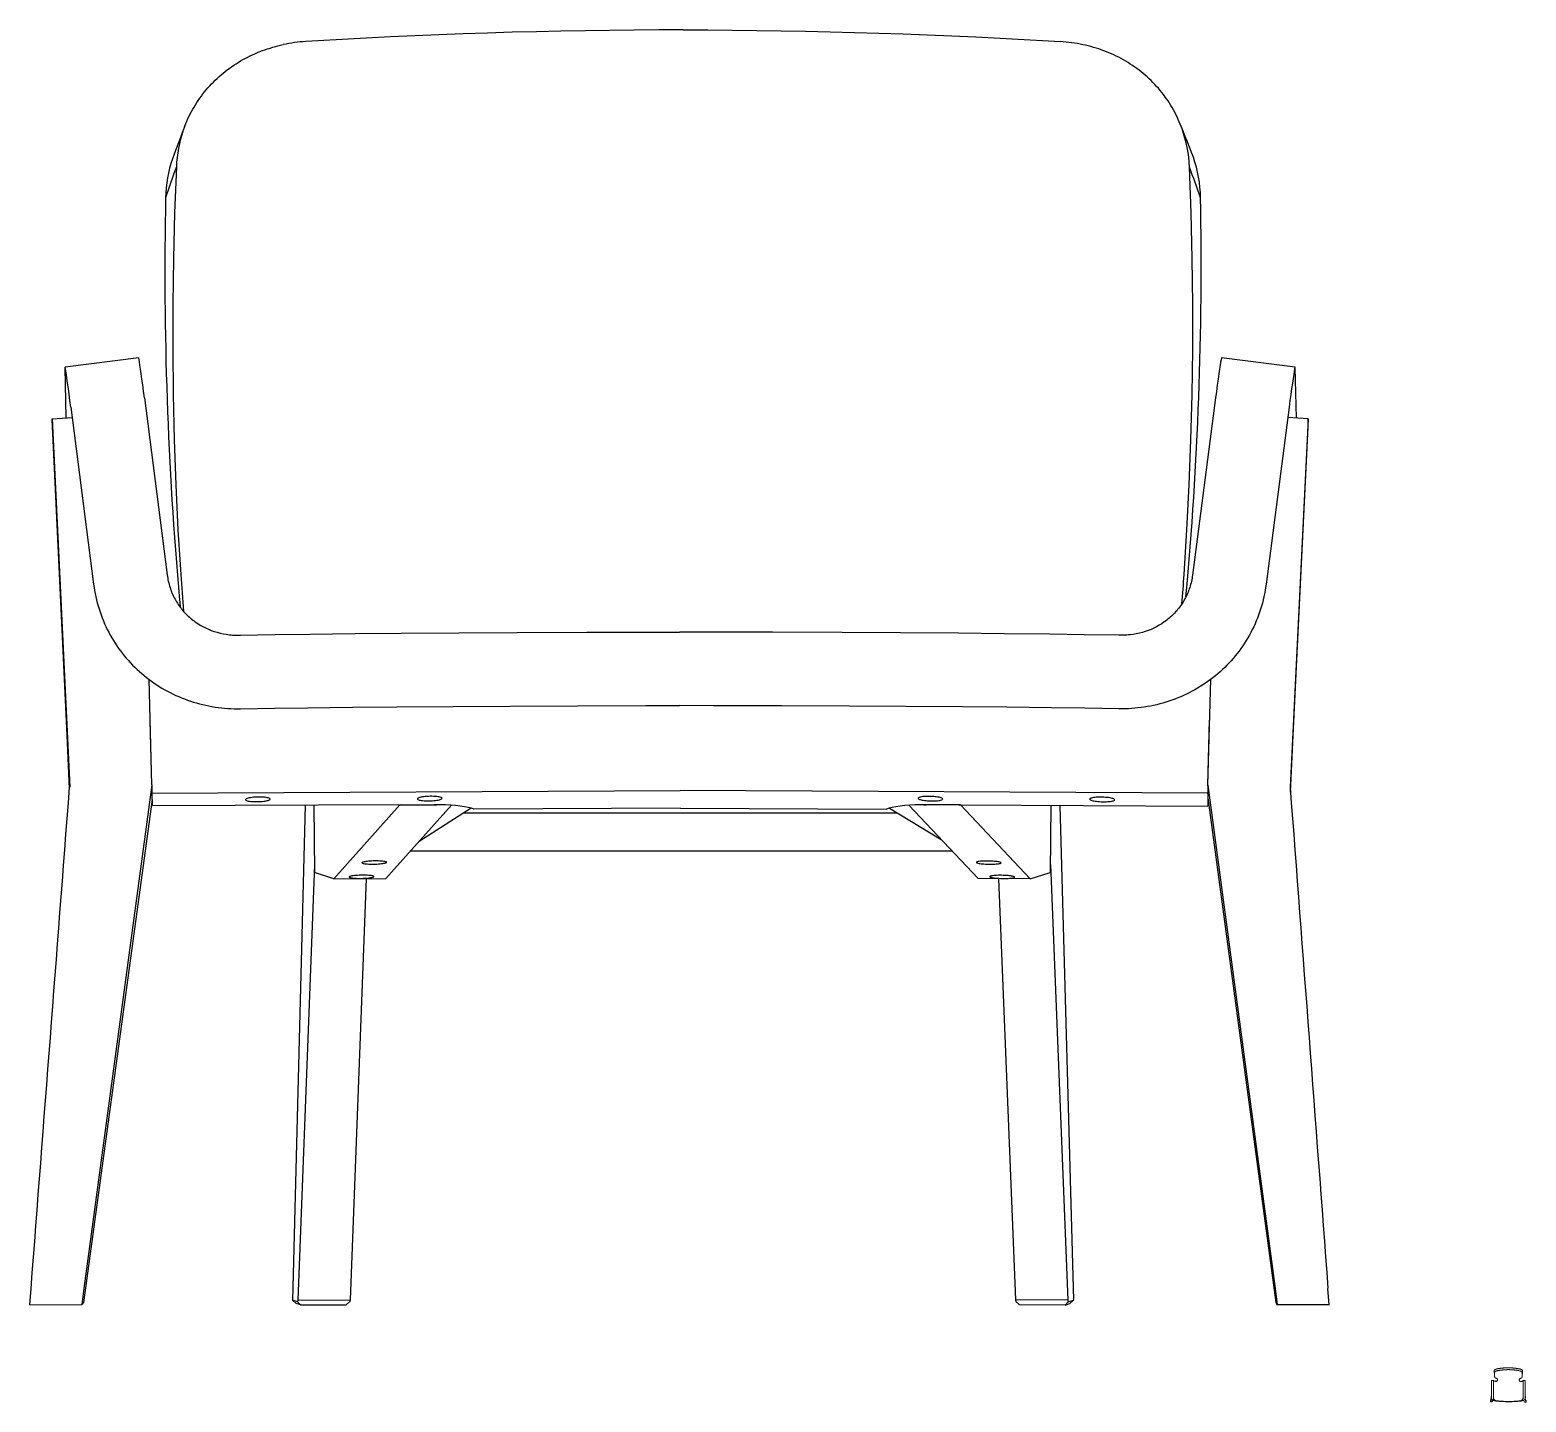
# Model space of a CAD drawing. Header units: inches. Extents: x 327481 to 195042051, y -335014 to 44773228.
# Drawn here: x 389792 to 390700, y -326672 to -325840 of the extents above; entities that cross this region are included whole.
import ezdxf

# ---------------------------------------------------------------- set-up
doc = ezdxf.new("R2010")
doc.units = ezdxf.units.IN
doc.header["$MEASUREMENT"] = 0
doc.layers.add('furniture', color=251, linetype='Continuous', lineweight=13)

# ---------------------------------------------------------------- blocks, each defined once
blk = doc.blocks.new('cafeplan')
at = {"color": 0, "ltscale": 60}
for p, q in [((389814, -327243), (389813, -327587)), ((389862, -327216), (389818, -327217)), ((389859, -327242), (389858, -327587)), ((389877, -327230), (389863, -327216)), ((389888, -327145), (389888, -327145)), ((389909, -327164), (389909, -327164)), ((389948, -327200), (389948, -327199)), ((389948, -327204), (389948, -327200)), ((390427, -327202), (390427, -327201)), ((390427, -327206), (390427, -327202)), ((390427, -327203), (390427, -327203)), ((390467, -327166), (390467, -327166)), ((390488, -327147), (390488, -327147)), ((390499, -327232), (390512, -327218)), ((390557, -327219), (390513, -327218)), ((390516, -327244), (390515, -327589)), ((390561, -327245), (390560, -327589)), ((389806, -327565), (389813, -327565)), ((389806, -327565), (389806, -327588)), ((390567, -327567), (390560, -327567)), ((390567, -327567), (390567, -327590)), ((389792, -327691), (389793, -327659)), ((389792, -327691), (389793, -327689)), ((389792, -327691), (389824, -327691)), ((389794, -327657), (389793, -327659)), ((389806, -327588), (389806, -327591)), ((389806, -327591), (389809, -327590)), ((389806, -327591), (389816, -327632)), ((389809, -327590), (389813, -327590)), ((389817, -327620), (389831, -327641)), ((389825, -327689), (389824, -327691)), ((389852, -327652), (389825, -327689)), ((389862, -327620), (389875, -327640)), ((390511, -327622), (390497, -327642)), ((390521, -327654), (390547, -327692)), ((390556, -327623), (390542, -327643)), ((390547, -327692), (390549, -327693)), ((390580, -327693), (390549, -327693)), ((390567, -327593), (390556, -327635)), ((390564, -327593), (390560, -327593)), ((390567, -327593), (390564, -327593)), ((390567, -327590), (390567, -327593)), ((390579, -327659), (390579, -327661)), ((390580, -327693), (390579, -327661)), ((390580, -327693), (390579, -327692))]:
    blk.add_line(p, q, dxfattribs=at)
for points in [[(389818, -327217), (389817, -327217), (389817, -327218), (389816, -327219), (389816, -327222), (389815, -327224), (389815, -327227), (389815, -327231), (389815, -327235), (389814, -327239), (389814, -327243)], [(389862, -327216), (389862, -327216), (389861, -327217), (389861, -327219), (389860, -327221), (389860, -327224), (389860, -327227), (389859, -327230), (389859, -327234), (389859, -327238), (389859, -327242)], [(389863, -327216), (389863, -327216), (389863, -327216), (389863, -327216), (389863, -327216), (389863, -327216), (389863, -327216), (389863, -327216), (389863, -327216), (389862, -327216)], [(389940, -326958), (389937, -326958), (389934, -326959), (389931, -326960), (389927, -326961), (389924, -326962), (389921, -326963), (389918, -326964), (389915, -326965), (389912, -326966), (389910, -326967), (389907, -326969), (389904, -326970), (389902, -326971), (389899, -326972), (389897, -326973), (389895, -326975), (389893, -326976), (389891, -326977), (389889, -326979), (389887, -326980), (389885, -326981), (389884, -326982), (389884, -326982), (389883, -326983), (389882, -326984), (389882, -326984), (389881, -326985), (389880, -326986), (389880, -326986), (389879, -326987), (389879, -326988), (389878, -326988), (389878, -326989), (389877, -326990), (389877, -326990), (389876, -326991), (389876, -326991), (389876, -326992), (389875, -326993), (389875, -326993), (389875, -326994), (389875, -326995), (389875, -326995), (389875, -326996), (389874, -326996), (389874, -326997)], [(389874, -326997), (389874, -327000), (389874, -327003), (389874, -327006), (389874, -327009), (389874, -327012), (389874, -327015), (389874, -327018), (389874, -327021), (389874, -327024), (389874, -327027), (389874, -327030), (389875, -327033), (389875, -327036), (389875, -327039)], [(389877, -327230), (389878, -327231), (389880, -327231), (389883, -327232), (389887, -327233), (389892, -327233), (389897, -327234), (389903, -327234), (389909, -327235), (389915, -327235)], [(389881, -327038), (389881, -327040), (389880, -327043), (389880, -327046), (389880, -327049), (389880, -327052), (389879, -327055), (389879, -327058), (389879, -327060), (389879, -327063), (389879, -327066), (389879, -327069), (389879, -327072), (389879, -327075), (389879, -327077), (389879, -327080), (389879, -327083), (389879, -327086), (389879, -327089), (389879, -327092), (389879, -327094)], [(389879, -327094), (389880, -327097), (389880, -327101), (389880, -327104), (389880, -327107), (389881, -327110), (389881, -327113), (389882, -327116), (389882, -327119), (389882, -327122), (389883, -327125), (389884, -327128)], [(389881, -327038), (389881, -327037), (389881, -327036), (389881, -327036), (389881, -327035), (389882, -327035), (389882, -327034), (389882, -327033), (389882, -327033), (389883, -327032), (389883, -327032), (389884, -327031), (389884, -327030), (389884, -327030), (389885, -327029), (389885, -327028), (389886, -327028), (389887, -327027), (389887, -327027), (389888, -327026), (389888, -327025), (389889, -327025), (389891, -327023), (389892, -327022), (389894, -327021), (389896, -327020), (389898, -327018), (389900, -327017), (389902, -327016), (389904, -327015), (389906, -327013), (389909, -327012), (389911, -327011), (389914, -327010), (389916, -327009), (389919, -327008), (389922, -327006), (389924, -327005), (389927, -327004), (389930, -327003), (389933, -327002), (389936, -327002), (389939, -327001), (389943, -327000), (389946, -326999)], [(389888, -327145), (389888, -327146), (389889, -327148), (389891, -327149), (389892, -327151), (389893, -327153), (389894, -327154), (389895, -327155), (389896, -327156), (389897, -327157), (389898, -327158), (389899, -327159), (389900, -327160), (389900, -327160), (389901, -327161), (389902, -327161), (389902, -327162), (389903, -327162), (389904, -327163), (389905, -327163), (389906, -327163), (389907, -327164), (389908, -327164), (389909, -327164)], [(389941, -327223), (389940, -327224), (389940, -327224), (389939, -327225), (389938, -327225), (389938, -327226), (389937, -327227), (389937, -327227), (389936, -327228), (389935, -327228), (389935, -327229), (389934, -327229), (389933, -327230), (389933, -327230), (389932, -327230), (389931, -327231), (389930, -327232), (389928, -327232), (389927, -327233), (389926, -327233), (389926, -327233), (389925, -327233), (389924, -327234), (389923, -327234), (389923, -327234), (389922, -327234), (389921, -327234), (389920, -327234), (389919, -327235), (389919, -327235), (389918, -327235), (389917, -327235), (389916, -327235), (389915, -327235)], [(389946, -327191), (389946, -327190), (389945, -327189), (389945, -327188), (389944, -327188), (389944, -327187), (389943, -327186), (389942, -327185), (389942, -327184), (389941, -327183), (389941, -327183), (389940, -327182), (389939, -327181), (389938, -327180), (389938, -327180), (389937, -327179), (389936, -327178), (389935, -327178), (389934, -327176), (389932, -327175), (389931, -327174), (389929, -327173), (389927, -327172), (389925, -327171), (389924, -327170), (389922, -327169), (389920, -327168), (389918, -327167), (389917, -327167)], [(389917, -327167), (389918, -327167), (389919, -327167), (389920, -327167), (389921, -327167), (389921, -327167), (389922, -327168), (389923, -327168), (389924, -327168), (389925, -327168), (389926, -327169), (389926, -327169), (389927, -327169), (389928, -327170), (389929, -327170), (389929, -327170), (389931, -327171), (389932, -327172), (389933, -327173), (389935, -327174), (389936, -327175), (389937, -327176), (389938, -327177), (389939, -327178), (389940, -327179), (389941, -327180), (389941, -327181), (389942, -327182), (389943, -327183), (389944, -327184), (389944, -327186), (389945, -327187), (389945, -327188), (389946, -327189), (389946, -327191), (389947, -327192), (389947, -327193), (389947, -327195), (389948, -327196), (389948, -327197), (389948, -327199), (389948, -327199)], [(389928, -327234), (389928, -327234), (389927, -327234), (389926, -327234), (389926, -327234), (389925, -327235), (389924, -327235), (389924, -327235), (389922, -327235), (389921, -327235)], [(389941, -327223), (389940, -327224), (389940, -327225), (389939, -327226), (389939, -327227), (389938, -327228), (389937, -327228), (389937, -327229), (389936, -327230), (389935, -327231), (389934, -327231), (389933, -327232), (389932, -327232), (389931, -327233), (389931, -327233)], [(389941, -327223), (389941, -327222), (389942, -327221), (389943, -327220), (389944, -327218), (389945, -327217), (389945, -327216), (389946, -327214), (389946, -327213), (389947, -327212), (389947, -327211), (389947, -327209), (389948, -327208), (389948, -327207), (389948, -327205), (389948, -327204), (389948, -327203), (389948, -327202)], [(389946, -327191), (389946, -327192), (389946, -327192), (389947, -327193), (389947, -327194), (389947, -327194)], [(390189, -326935), (390181, -326935), (390173, -326935), (390166, -326935), (390158, -326936), (390151, -326936), (390143, -326936), (390135, -326936), (390128, -326936), (390120, -326937), (390113, -326937), (390105, -326938), (390098, -326938), (390090, -326939), (390083, -326939), (390075, -326940), (390067, -326940), (390060, -326941), (390052, -326942), (390045, -326943), (390037, -326943), (390030, -326944), (390022, -326945), (390015, -326946), (390007, -326947), (390000, -326948), (389992, -326949), (389985, -326950), (389977, -326951), (389970, -326952), (389962, -326953), (389955, -326955)], [(390188, -326976), (390181, -326976), (390174, -326976), (390166, -326976), (390159, -326976), (390151, -326977), (390144, -326977), (390136, -326977), (390129, -326977), (390122, -326978), (390114, -326978), (390107, -326979), (390099, -326979), (390092, -326980), (390085, -326980), (390077, -326981), (390070, -326982), (390062, -326982), (390055, -326983), (390048, -326984), (390040, -326985), (390033, -326985), (390025, -326986), (390018, -326987), (390011, -326988), (390003, -326989), (389996, -326990), (389989, -326991), (389981, -326993), (389974, -326994), (389967, -326995), (389959, -326996)], [(390188, -326976), (390196, -326976), (390203, -326976), (390211, -326976), (390218, -326977), (390226, -326977), (390233, -326977), (390240, -326977), (390248, -326978), (390255, -326978), (390263, -326979), (390270, -326979), (390277, -326980), (390285, -326980), (390292, -326981), (390300, -326982), (390307, -326982), (390314, -326983), (390322, -326984), (390329, -326985), (390336, -326985), (390344, -326986), (390351, -326987), (390359, -326988), (390366, -326989), (390373, -326990), (390381, -326992), (390388, -326993), (390395, -326994), (390403, -326995), (390410, -326996), (390417, -326998)], [(390189, -326935), (390196, -326935), (390204, -326935), (390211, -326936), (390219, -326936), (390226, -326936), (390234, -326936), (390242, -326936), (390249, -326937), (390257, -326937), (390264, -326938), (390272, -326938), (390279, -326939), (390287, -326939), (390294, -326940), (390302, -326940), (390310, -326941), (390317, -326942), (390325, -326943), (390332, -326943), (390340, -326944), (390347, -326945), (390355, -326946), (390362, -326947), (390370, -326948), (390377, -326949), (390385, -326950), (390392, -326951), (390400, -326952), (390407, -326954), (390415, -326955), (390422, -326956)], [(390459, -327169), (390458, -327169), (390457, -327169), (390456, -327169), (390455, -327169), (390454, -327169), (390453, -327169), (390452, -327169), (390451, -327170), (390451, -327170), (390450, -327170), (390449, -327171), (390448, -327171), (390448, -327171), (390447, -327172), (390446, -327172), (390445, -327173), (390443, -327173), (390442, -327174), (390441, -327175), (390440, -327176), (390439, -327177), (390438, -327178), (390437, -327179), (390436, -327180), (390435, -327181), (390434, -327182), (390433, -327184), (390433, -327185), (390432, -327186), (390431, -327187), (390431, -327188), (390430, -327190), (390430, -327191), (390429, -327192), (390429, -327193), (390428, -327195), (390428, -327196), (390428, -327197), (390428, -327199), (390427, -327200), (390427, -327201)], [(390435, -327225), (390434, -327223), (390433, -327222), (390432, -327221), (390431, -327220), (390431, -327219), (390430, -327217), (390430, -327216), (390429, -327215), (390429, -327213), (390428, -327212), (390428, -327211), (390428, -327209), (390428, -327208), (390427, -327207), (390427, -327205), (390427, -327204), (390427, -327203)], [(390429, -327193), (390430, -327192), (390430, -327191), (390431, -327190), (390431, -327189), (390432, -327188), (390432, -327187), (390433, -327187), (390434, -327186), (390434, -327185), (390435, -327184), (390436, -327183), (390436, -327183), (390437, -327182), (390438, -327181), (390438, -327181), (390439, -327180), (390440, -327179), (390442, -327178), (390443, -327177), (390445, -327176), (390447, -327174), (390448, -327173), (390450, -327172), (390452, -327171), (390454, -327171), (390456, -327170), (390458, -327169), (390459, -327169)], [(390429, -327193), (390429, -327193), (390429, -327194), (390429, -327195), (390429, -327195), (390429, -327195)], [(390495, -327039), (390495, -327039), (390495, -327038), (390495, -327038), (390495, -327037), (390495, -327036), (390495, -327036), (390494, -327035), (390494, -327035), (390494, -327034), (390493, -327033), (390493, -327033), (390492, -327032), (390492, -327032), (390492, -327031), (390491, -327030), (390490, -327030), (390490, -327029), (390489, -327028), (390489, -327028), (390488, -327027), (390487, -327026), (390486, -327025), (390484, -327024), (390483, -327023), (390481, -327021), (390479, -327020), (390477, -327019), (390475, -327018), (390473, -327016), (390470, -327015), (390468, -327014), (390466, -327013), (390463, -327011), (390460, -327010), (390458, -327009), (390455, -327008), (390452, -327007), (390449, -327006), (390446, -327005), (390443, -327004), (390440, -327003), (390437, -327002), (390434, -327001), (390431, -327001)], [(390435, -327225), (390435, -327226), (390435, -327227), (390436, -327227), (390437, -327228), (390437, -327229), (390438, -327230), (390439, -327231), (390439, -327231), (390440, -327232), (390441, -327233), (390442, -327233), (390443, -327234), (390444, -327234), (390444, -327234)], [(390435, -327225), (390435, -327225), (390436, -327226), (390436, -327226), (390437, -327227), (390437, -327228), (390438, -327228), (390439, -327229), (390439, -327229), (390440, -327230), (390441, -327230), (390441, -327231), (390442, -327231), (390443, -327232), (390443, -327232), (390444, -327232), (390446, -327233), (390447, -327234), (390448, -327234), (390449, -327234), (390449, -327235), (390450, -327235), (390451, -327235), (390452, -327235), (390453, -327236), (390453, -327236), (390454, -327236), (390455, -327236), (390456, -327236), (390457, -327236), (390457, -327236), (390458, -327236), (390459, -327236), (390460, -327236)], [(390437, -326959), (390440, -326960), (390443, -326961), (390446, -326962), (390449, -326963), (390453, -326964), (390456, -326965), (390459, -326966), (390462, -326967), (390464, -326968), (390467, -326969), (390470, -326970), (390472, -326971), (390475, -326973), (390477, -326974), (390480, -326975), (390482, -326976), (390484, -326978), (390486, -326979), (390488, -326980), (390490, -326982), (390491, -326983), (390492, -326984), (390493, -326984), (390494, -326985), (390494, -326986), (390495, -326986), (390496, -326987), (390496, -326988), (390497, -326988), (390498, -326989), (390498, -326989), (390499, -326990), (390499, -326991), (390500, -326991), (390500, -326992), (390500, -326993), (390501, -326993), (390501, -326994), (390501, -326995), (390501, -326995), (390502, -326996), (390502, -326996), (390502, -326997), (390502, -326998), (390502, -326998), (390502, -326999)], [(390447, -327235), (390447, -327236), (390448, -327236), (390449, -327236), (390449, -327236), (390450, -327236), (390451, -327236), (390451, -327236), (390453, -327236), (390454, -327236)], [(390460, -327236), (390466, -327236), (390472, -327236), (390478, -327236), (390483, -327235), (390488, -327235), (390492, -327234), (390495, -327233), (390497, -327232), (390499, -327232)], [(390488, -327147), (390487, -327148), (390486, -327149), (390485, -327151), (390484, -327153), (390483, -327154), (390482, -327156), (390481, -327157), (390480, -327158), (390479, -327159), (390478, -327160), (390477, -327161), (390476, -327161), (390475, -327162), (390475, -327162), (390474, -327163), (390473, -327163), (390472, -327164), (390472, -327164), (390471, -327165), (390470, -327165), (390469, -327165), (390468, -327166), (390467, -327166)], [(390497, -327096), (390496, -327099), (390496, -327102), (390496, -327105), (390496, -327108), (390495, -327112), (390495, -327115), (390494, -327118), (390494, -327121), (390493, -327124), (390493, -327127), (390492, -327130)], [(390495, -327039), (390496, -327042), (390496, -327045), (390496, -327048), (390497, -327051), (390497, -327054), (390497, -327057), (390497, -327059), (390497, -327062), (390497, -327065), (390497, -327068), (390497, -327071), (390497, -327074), (390497, -327076), (390497, -327079), (390497, -327082), (390497, -327085), (390497, -327088), (390497, -327091), (390497, -327093), (390497, -327096)], [(390502, -326999), (390502, -327002), (390502, -327005), (390503, -327008), (390503, -327011), (390503, -327014), (390503, -327017), (390502, -327020), (390502, -327023), (390502, -327026), (390502, -327029), (390502, -327032), (390502, -327035), (390502, -327038), (390501, -327041)], [(390513, -327218), (390513, -327218), (390513, -327218), (390513, -327218), (390513, -327218), (390513, -327218), (390512, -327218), (390512, -327218), (390512, -327218), (390512, -327218)], [(390516, -327244), (390516, -327240), (390516, -327236), (390516, -327232), (390515, -327229), (390515, -327226), (390515, -327223), (390514, -327221), (390514, -327219), (390513, -327218), (390513, -327218)], [(390561, -327245), (390561, -327241), (390561, -327237), (390560, -327233), (390560, -327230), (390560, -327226), (390559, -327224), (390559, -327222), (390558, -327220), (390558, -327219), (390557, -327219)], [(389813, -327587), (389813, -327591), (389814, -327595), (389814, -327599), (389814, -327603), (389814, -327607), (389815, -327610), (389815, -327613), (389815, -327616), (389816, -327618), (389816, -327619), (389817, -327620)], [(389858, -327587), (389858, -327591), (389858, -327595), (389858, -327599), (389859, -327603), (389859, -327606), (389859, -327610), (389860, -327613), (389860, -327615), (389860, -327617), (389861, -327619), (389862, -327620)], [(389831, -327641), (389831, -327641), (389831, -327641), (389832, -327642), (389832, -327642), (389832, -327642), (389833, -327643), (389833, -327643), (389834, -327644), (389835, -327644), (389836, -327645), (389837, -327646), (389839, -327647), (389841, -327647), (389843, -327648), (389845, -327649), (389847, -327650), (389851, -327652), (389854, -327653), (389858, -327655), (389861, -327656), (389864, -327657), (389867, -327658), (389871, -327659), (389874, -327660), (389877, -327661), (389881, -327662), (389884, -327663), (389888, -327664), (389891, -327665), (389895, -327666), (389899, -327666), (389903, -327667), (389906, -327668), (389910, -327669), (389914, -327669), (389918, -327670), (389920, -327670)], [(389875, -327640), (389876, -327640), (389876, -327641), (389876, -327642), (389877, -327642), (389878, -327643), (389878, -327643), (389880, -327644), (389881, -327645), (389883, -327647), (389886, -327648), (389888, -327650), (389891, -327652), (389893, -327653), (389895, -327654), (389898, -327656), (389900, -327657), (389902, -327658), (389904, -327659), (389906, -327659), (389907, -327660), (389909, -327661), (389911, -327662), (389914, -327663), (389917, -327663), (389920, -327664)], [(389920, -327664), (389927, -327665), (389934, -327666), (389941, -327667), (389948, -327668), (389955, -327669), (389962, -327669), (389969, -327670), (389976, -327671), (389983, -327671), (389989, -327672), (389996, -327672), (390003, -327673), (390010, -327673), (390017, -327674), (390024, -327674), (390031, -327675), (390038, -327675), (390052, -327676), (390066, -327677), (390081, -327677), (390095, -327678), (390109, -327678), (390123, -327679), (390137, -327679), (390151, -327680), (390165, -327680), (390179, -327680), (390186, -327680)], [(389920, -327670), (389927, -327671), (389934, -327672), (389940, -327673), (389947, -327673), (389954, -327674), (389961, -327675), (389967, -327676), (389974, -327676), (389981, -327677), (389988, -327677), (389994, -327678), (390001, -327678), (390008, -327679), (390015, -327679), (390021, -327680), (390028, -327680), (390042, -327681), (390056, -327682), (390069, -327682), (390083, -327683), (390097, -327684), (390111, -327684), (390124, -327685), (390138, -327685), (390152, -327685), (390166, -327686), (390179, -327686), (390186, -327686)], [(390453, -327666), (390446, -327667), (390439, -327668), (390432, -327669), (390425, -327669), (390418, -327670), (390411, -327671), (390404, -327671), (390397, -327672), (390390, -327672), (390383, -327673), (390376, -327673), (390369, -327674), (390362, -327674), (390355, -327675), (390348, -327675), (390341, -327676), (390334, -327676), (390320, -327677), (390306, -327677), (390292, -327678), (390278, -327678), (390264, -327679), (390250, -327679), (390235, -327679), (390221, -327680), (390207, -327680), (390193, -327680), (390186, -327680)], [(390453, -327672), (390446, -327673), (390439, -327673), (390432, -327674), (390425, -327675), (390418, -327676), (390412, -327676), (390405, -327677), (390398, -327677), (390391, -327678), (390385, -327679), (390378, -327679), (390371, -327680), (390365, -327680), (390358, -327680), (390351, -327681), (390344, -327681), (390330, -327682), (390317, -327683), (390303, -327683), (390289, -327684), (390275, -327684), (390262, -327685), (390248, -327685), (390234, -327685), (390220, -327685), (390207, -327686), (390193, -327686), (390186, -327686)], [(390497, -327642), (390497, -327642), (390497, -327643), (390496, -327643), (390496, -327644), (390495, -327645), (390494, -327645), (390493, -327646), (390492, -327647), (390489, -327649), (390487, -327650), (390484, -327652), (390482, -327654), (390479, -327655), (390477, -327656), (390475, -327658), (390472, -327659), (390470, -327660), (390469, -327660), (390467, -327661), (390465, -327662), (390463, -327663), (390461, -327663), (390458, -327664), (390456, -327665), (390453, -327666)], [(390542, -327643), (390542, -327643), (390541, -327643), (390541, -327644), (390541, -327644), (390540, -327645), (390540, -327645), (390539, -327645), (390539, -327646), (390538, -327646), (390537, -327647), (390535, -327648), (390534, -327649), (390532, -327650), (390530, -327650), (390528, -327651), (390526, -327652), (390522, -327654), (390518, -327655), (390514, -327657), (390511, -327658), (390508, -327659), (390505, -327660), (390502, -327661), (390499, -327662), (390495, -327663), (390492, -327664), (390488, -327665), (390485, -327666), (390481, -327667), (390477, -327667), (390474, -327668), (390470, -327669), (390466, -327670), (390462, -327670), (390458, -327671), (390455, -327671), (390453, -327672)], [(390511, -327622), (390512, -327621), (390512, -327619), (390513, -327617), (390513, -327615), (390514, -327612), (390514, -327608), (390514, -327605), (390515, -327601), (390515, -327597), (390515, -327593), (390515, -327589)], [(390556, -327623), (390556, -327622), (390557, -327620), (390557, -327618), (390558, -327616), (390558, -327613), (390559, -327609), (390559, -327606), (390559, -327602), (390559, -327598), (390560, -327594), (390560, -327589)]]:
    blk.add_lwpolyline(points, dxfattribs=at)
for centre, radius, start, end in [((387164, -327276), 2722, 3.8367, 5.0032), ((390154, -327079), 275, 190.3061, 193.1763), ((389917, -327131), 32.4, 198.8733, 202.6726), ((389909, -327133), 24.8, 206.1158, 208.8961), ((389893, -327231), 68.4, 69.248, 76.539), ((389922, -326882), 353, 268.873, 269.8128), ((389923, -327216), 18.3, 287.2271, 295.8628), ((389990, -327169), 217, 99.3662, 103.2462), ((389996, -327209), 216, 99.8227, 103.5334), ((389922, -327201), 25.7, 3.9105, 22.9229), ((389803, -327216), 145, 4.2192, 8.7233), ((389913, -327202), 35.4, 359.9955, 3.9737), ((390379, -327211), 216, 76.1178, 79.8291), ((390385, -327170), 217, 76.4051, 80.2856), ((390453, -327203), 25.6, 156.7908, 175.7382), ((390572, -327218), 145, 170.9637, 175.404), ((390463, -327204), 35.5, 175.6747, 179.5543), ((390452, -327218), 18.3, 243.7894, 252.4249), ((390455, -326883), 353, 269.8391, 270.7789), ((390482, -327233), 68.4, 103.1123, 110.4025), ((390466, -327135), 24.8, 330.734, 333.5115), ((390222, -327079), 275, 346.4415, 349.3107), ((390459, -327133), 32.5, 336.9535, 340.7468), ((393211, -327295), 2722, 174.6406, 175.8078), ((252723, -271246), 148236, 337.61994, 337.64325), ((251902, -270911), 149123, 337.61997, 337.64357), ((230637, -273195), 168217, 341.10973, 341.12687), ((528693, -271973), 148929, 201.94701, 201.97062), ((527866, -272304), 148038, 201.94732, 201.97064), ((549872, -274396), 167963, 198.47131, 198.48844)]:
    blk.add_arc(centre, radius, start, end, dxfattribs=at)

msp = doc.modelspace()

# ---------------------------------------------------------------- linework, layer by layer
at = {"color": 0, "ltscale": 60}
for p, q in [((389858.059, -326038.726), (389813.417, -326044.36)), ((390559.554, -326044.447), (390514.917, -326038.803)), ((389814.12, -326075.198), (389813.398, -326044.604)), ((390560.32, -326075.373), (390559.595, -326044.691)), ((389816.869, -326068.65), (389830.687, -326176.066)), ((389861.512, -326063.017), (389875.33, -326170.433)), ((390511.279, -326063.093), (390497.314, -326170.505)), ((390555.916, -326068.737), (390541.951, -326176.149)), ((389805.531, -326075.711), (389808.526, -326075.532)), ((389805.545, -326076.153), (389805.531, -326075.711)), ((389805.531, -326075.711), (389816.19, -326299.128)), ((389805.685, -326080.495), (389805.545, -326076.153)), ((389808.526, -326075.532), (389817.955, -326074.969)), ((390564.44, -326075.62), (390555.011, -326075.055)), ((390567.434, -326075.8), (390556.469, -326299.215)), ((390567.434, -326075.8), (390564.44, -326075.62)), ((390567.434, -326080.584), (390567.434, -326075.8)), ((389814.568, -326267.651), (389805.685, -326080.495)), ((390558.397, -326267.738), (390567.435, -326080.583)), ((389866.045, -326297.812), (389864.371, -326233.907)), ((390506.615, -326297.887), (390508.382, -326233.81)), ((389866.038, -326297.812), (389865.008, -326258.509)), ((390506.622, -326297.887), (390507.706, -326258.584)), ((389816.116, -326300.099), (389814.568, -326267.651)), ((390556.701, -326302.29), (390558.397, -326267.738)), ((389866.159, -326306.576), (389824.663, -326611.679)), ((389866.038, -326297.812), (389824.83, -326603.256)), ((389866.045, -326297.812), (389866.042, -326302.724)), ((389866.042, -326302.724), (390186.443, -326301.296)), ((389866.049, -326303.166), (389866.042, -326302.724)), ((389866.049, -326303.166), (389866.286, -326310.527)), ((390506.611, -326302.798), (390186.443, -326301.296)), ((390506.615, -326297.887), (390506.611, -326302.798)), ((390506.618, -326303.241), (390506.611, -326302.798)), ((390506.622, -326298.329), (390506.615, -326297.887)), ((390506.618, -326303.241), (390506.618, -326310.602)), ((390506.622, -326305.69), (390506.618, -326310.602)), ((390506.622, -326297.887), (390506.622, -326305.69)), ((390506.622, -326297.887), (390547.411, -326603.34)), ((390506.622, -326298.329), (390506.622, -326305.69)), ((390506.622, -326305.69), (390547.762, -326611.764)), ((390017.294, -326309.906), (389866.286, -326310.527)), ((389959.113, -326310.146), (389951.306, -326610.27)), ((389964.289, -326310.125), (389964.7, -326350.898)), ((389976.339, -326354.741), (390016.432, -326309.912)), ((390047.879, -326310.148), (390007.887, -326354.601)), ((390016.432, -326309.912), (390037.329, -326309.819)), ((390017.294, -326309.906), (390037.311, -326309.817)), ((390059.679, -326311.906), (390028.116, -326332.115)), ((390037.329, -326309.819), (390038.615, -326309.817)), ((390055.402, -326314.645), (390318.05, -326314.675)), ((390186.614, -326311.932), (390061.431, -326312.49)), ((390186.614, -326311.932), (390311.706, -326312.519)), ((390313.514, -326311.914), (390344.885, -326331.008)), ((390325.176, -326310.18), (390367.249, -326354.642)), ((390334.416, -326309.851), (390335.701, -326309.854)), ((390356.583, -326309.952), (390335.701, -326309.854)), ((390355.722, -326309.946), (390335.719, -326309.852)), ((390355.722, -326309.946), (390506.618, -326310.602)), ((390398.774, -326354.79), (390356.583, -326309.952)), ((390411.454, -326310.188), (390411.022, -326350.95)), ((390416.902, -326310.212), (390425.117, -326610.325)), ((390023.092, -326337.699), (390351.252, -326337.737)), ((389964.651, -326346.012), (389954.518, -326610.298)), ((389976.339, -326354.741), (389964.7, -326350.898)), ((390398.774, -326354.79), (390411.022, -326350.95)), ((390411.074, -326346.064), (390421.737, -326610.353)), ((389976.339, -326354.741), (390007.887, -326354.601)), ((389996.087, -326354.653), (389986.304, -326610.157)), ((390398.774, -326354.79), (390367.249, -326354.642)), ((390379.679, -326354.701), (390389.974, -326610.204)), ((389792.064, -326613.05), (389792.818, -326603.248)), ((389824.83, -326603.256), (389823.516, -326613.001)), ((390547.411, -326603.34), (390548.713, -326613.086)), ((390580.165, -326613.142), (390579.425, -326603.34)), ((389792.064, -326613.05), (389823.516, -326613.001)), ((389824.663, -326611.68), (389823.516, -326613.001)), ((389954.399, -326611.291), (389951.306, -326610.27)), ((389951.669, -326610.64), (389951.306, -326610.27)), ((389953.471, -326612.318), (389951.669, -326610.64)), ((389956.154, -326613.204), (389953.471, -326612.318)), ((389954.518, -326610.298), (389954.399, -326611.291)), ((389956.154, -326613.204), (389954.399, -326611.291)), ((389954.518, -326610.298), (389986.304, -326610.157)), ((389956.154, -326613.204), (389983.967, -326613.08)), ((389983.967, -326613.08), (389986.185, -326611.149)), ((389986.304, -326610.157), (389986.185, -326611.149)), ((390389.974, -326610.204), (390390.099, -326611.196)), ((390421.737, -326610.353), (390389.974, -326610.204)), ((390392.327, -326613.128), (390390.099, -326611.196)), ((390420.12, -326613.258), (390392.327, -326613.128)), ((390420.12, -326613.258), (390421.862, -326611.345)), ((390420.12, -326613.258), (390422.945, -326612.373)), ((390421.737, -326610.353), (390421.862, -326611.345)), ((390421.862, -326611.345), (390425.117, -326610.325)), ((390422.945, -326612.373), (390424.755, -326610.695)), ((390424.755, -326610.695), (390425.117, -326610.325)), ((390547.762, -326611.764), (390548.713, -326613.086)), ((390580.165, -326613.142), (390548.713, -326613.086))]:
    msp.add_line(p, q, dxfattribs=at)
for points in [[(390188.38, -325839.894), (390173.527, -325839.923), (390158.675, -325840.01), (390143.828, -325840.158), (390128.988, -325840.366), (390114.157, -325840.632), (390099.336, -325840.958), (390084.529, -325841.343), (390069.737, -325841.786), (390054.963, -325842.288), (390040.207, -325842.847), (390025.473, -325843.463), (390010.761, -325844.136), (389996.073, -325844.865), (389981.41, -325845.65), (389966.774, -325846.489), (389959.465, -325846.929)], [(390188.38, -325839.894), (390203.233, -325839.926), (390218.083, -325840.017), (390232.927, -325840.169), (390247.763, -325840.379), (390262.59, -325840.65), (390277.404, -325840.979), (390292.204, -325841.367), (390306.988, -325841.814), (390321.753, -325842.319), (390336.499, -325842.881), (390351.222, -325843.501), (390365.922, -325844.177), (390380.596, -325844.91), (390395.245, -325845.698), (390409.867, -325846.541), (390417.167, -325846.982)], [(389886.092, -325898.105), (389886.682, -325896.627), (389887.303, -325895.161), (389887.953, -325893.708), (389888.634, -325892.269), (389889.344, -325890.844), (389890.084, -325889.433), (389890.853, -325888.038), (389891.65, -325886.658), (389892.476, -325885.295), (389893.33, -325883.949), (389894.212, -325882.62), (389895.122, -325881.309), (389896.059, -325880.016), (389897.023, -325878.743), (389898.013, -325877.488), (389899.03, -325876.254), (389900.072, -325875.04), (389901.139, -325873.847), (389902.231, -325872.676), (389903.348, -325871.526), (389904.489, -325870.398), (389905.653, -325869.292), (389906.841, -325868.21), (389908.051, -325867.151), (389909.283, -325866.116), (389910.537, -325865.105), (389911.812, -325864.119), (389913.108, -325863.157), (389914.424, -325862.221), (389915.759, -325861.31), (389917.114, -325860.424), (389918.487, -325859.565), (389919.878, -325858.732), (389921.287, -325857.925), (389922.712, -325857.146), (389924.154, -325856.393), (389925.612, -325855.668), (389927.085, -325854.97), (389928.573, -325854.299), (389930.075, -325853.657), (389931.591, -325853.042), (389933.119, -325852.455), (389934.66, -325851.897), (389936.212, -325851.367), (389937.776, -325850.866), (389939.351, -325850.393), (389940.935, -325849.949), (389942.529, -325849.533), (389944.132, -325849.147), (389945.743, -325848.789)], [(390489.904, -325897.076), (390489.293, -325895.6), (390488.65, -325894.136), (390487.978, -325892.685), (390487.275, -325891.249), (390486.543, -325889.827), (390485.781, -325888.421), (390484.99, -325887.03), (390484.17, -325885.656), (390483.322, -325884.299), (390482.445, -325882.959), (390481.54, -325881.637), (390480.608, -325880.334), (390479.648, -325879.05), (390478.662, -325877.785), (390477.649, -325876.54), (390476.61, -325875.316), (390475.546, -325874.113), (390474.456, -325872.931), (390473.341, -325871.772), (390472.203, -325870.634), (390471.04, -325869.519), (390469.853, -325868.428), (390468.644, -325867.36), (390467.412, -325866.316), (390466.158, -325865.296), (390464.883, -325864.301), (390463.587, -325863.331), (390462.27, -325862.387), (390460.933, -325861.468), (390459.577, -325860.575), (390458.202, -325859.708), (390456.809, -325858.868), (390455.398, -325858.054), (390453.97, -325857.268), (390452.525, -325856.509), (390451.064, -325855.778), (390449.587, -325855.074), (390448.096, -325854.398), (390446.59, -325853.75), (390445.071, -325853.13), (390443.538, -325852.539), (390441.992, -325851.976), (390440.435, -325851.442), (390438.866, -325850.937), (390437.287, -325850.461), (390435.697, -325850.013), (390434.097, -325849.595), (390432.488, -325849.206), (390430.871, -325848.846)], [(389886.092, -325898.106), (389885.118, -325900.761), (389884.241, -325903.452), (389883.462, -325906.176), (389882.781, -325908.928), (389882.2, -325911.707), (389881.72, -325914.508), (389881.34, -325917.329), (389881.061, -325920.165), (389880.884, -325923.013)], [(390495.478, -325923.085), (390495.298, -325920.104), (390495.007, -325917.138), (390494.604, -325914.188), (390494.092, -325911.26), (390493.47, -325908.358), (390492.739, -325905.484), (390491.9, -325902.644), (390490.955, -325899.84), (390489.904, -325897.076)], [(389879.506, -325915.239), (389878.495, -325918.054), (389877.593, -325920.907), (389876.799, -325923.796), (389876.117, -325926.716), (389875.546, -325929.663), (389875.087, -325932.635), (389874.742, -325935.625), (389874.51, -325938.631), (389874.391, -325941.648)], [(390502.213, -325941.722), (390502.095, -325938.572), (390501.852, -325935.434), (390501.487, -325932.314), (390500.998, -325929.215), (390500.387, -325926.142), (390499.654, -325923.101), (390498.802, -325920.095), (390497.83, -325917.128), (390496.74, -325914.206)], [(389880.884, -325923.013), (389879.826, -325950.761), (389879.105, -325978.446), (389878.723, -326006.064), (389878.68, -326033.61), (389878.975, -326061.082), (389879.608, -326088.476), (389880.579, -326115.788), (389881.888, -326143.015), (389883.536, -326170.154)], [(390492.218, -326170.225), (390493.932, -326143.097), (390495.308, -326115.878), (390496.346, -326088.571), (390497.046, -326061.18), (390497.409, -326033.708), (390497.433, -326006.159), (390497.119, -325978.537), (390496.468, -325950.844), (390495.478, -325923.085)], [(389861.512, -326063.017), (389860.994, -326059.023), (389860.492, -326055.212), (389860.016, -326051.655), (389859.574, -326048.422), (389859.175, -326045.575), (389858.827, -326043.168), (389858.537, -326041.248), (389858.309, -326039.852), (389858.149, -326039.006), (389858.059, -326038.726)], [(390514.917, -326038.803), (390514.802, -326039.079), (390514.618, -326039.923), (390514.366, -326041.318), (390514.053, -326043.238), (390513.684, -326045.644), (390513.266, -326048.492), (390512.807, -326051.726), (390512.317, -326055.284), (390511.804, -326059.097), (390511.279, -326063.093)], [(389813.417, -326044.36), (389813.412, -326044.363), (389813.407, -326044.373), (389813.404, -326044.388), (389813.401, -326044.409), (389813.399, -326044.437), (389813.398, -326044.47), (389813.397, -326044.509), (389813.397, -326044.554), (389813.398, -326044.604)], [(389816.869, -326068.65), (389816.352, -326064.657), (389815.85, -326060.845), (389815.374, -326057.288), (389814.932, -326054.055), (389814.533, -326051.208), (389814.185, -326048.801), (389813.894, -326046.881), (389813.667, -326045.485), (389813.507, -326044.639), (389813.417, -326044.36)], [(390559.554, -326044.447), (390559.439, -326044.723), (390559.254, -326045.567), (390559.002, -326046.962), (390558.689, -326048.881), (390558.32, -326051.288), (390557.902, -326054.135), (390557.444, -326057.369), (390556.954, -326060.927), (390556.441, -326064.741), (390555.916, -326068.737)], [(390559.595, -326044.691), (390559.593, -326044.641), (390559.591, -326044.596), (390559.588, -326044.558), (390559.584, -326044.524), (390559.579, -326044.497), (390559.574, -326044.476), (390559.568, -326044.46), (390559.561, -326044.451), (390559.554, -326044.447)], [(389875.33, -326170.433), (389875.467, -326171.409), (389875.627, -326172.38), (389875.809, -326173.346), (389876.013, -326174.306), (389876.239, -326175.259), (389876.486, -326176.206), (389876.755, -326177.145), (389877.045, -326178.075), (389877.355, -326178.997), (389877.686, -326179.91), (389878.038, -326180.812), (389878.409, -326181.704), (389878.801, -326182.585), (389879.211, -326183.455), (389879.641, -326184.313), (389880.089, -326185.158), (389880.555, -326185.99), (389881.039, -326186.809), (389881.541, -326187.614), (389882.06, -326188.405), (389882.595, -326189.181), (389883.146, -326189.942), (389883.713, -326190.688), (389884.296, -326191.419), (389884.893, -326192.133), (389885.505, -326192.832), (389886.131, -326193.515), (389886.771, -326194.182), (389887.424, -326194.832), (389888.09, -326195.466), (389888.769, -326196.083), (389889.461, -326196.684), (389890.165, -326197.269), (389890.881, -326197.837), (389891.609, -326198.389), (389892.349, -326198.925), (389893.863, -326199.947), (389895.421, -326200.904), (389897.024, -326201.796), (389898.668, -326202.622), (389900.354, -326203.381), (389902.078, -326204.072), (389903.839, -326204.694), (389905.635, -326205.245), (389907.462, -326205.724), (389909.319, -326206.129), (389911.2, -326206.458), (389912.15, -326206.594), (389913.104, -326206.711), (389914.063, -326206.807), (389915.026, -326206.884), (389915.993, -326206.941), (389916.963, -326206.978), (389917.936, -326206.995), (389918.911, -326206.991), (389919.888, -326206.967)], [(390497.314, -326170.505), (390497.175, -326171.481), (390497.013, -326172.453), (390496.83, -326173.418), (390496.624, -326174.378), (390496.396, -326175.332), (390496.147, -326176.278), (390495.877, -326177.217), (390495.585, -326178.147), (390495.272, -326179.069), (390494.939, -326179.982), (390494.586, -326180.884), (390494.212, -326181.776), (390493.819, -326182.657), (390493.406, -326183.527), (390492.974, -326184.384), (390492.524, -326185.229), (390492.055, -326186.062), (390491.569, -326186.88), (390491.065, -326187.685), (390490.544, -326188.476), (390490.006, -326189.252), (390489.452, -326190.013), (390488.883, -326190.759), (390488.298, -326191.489), (390487.698, -326192.204), (390487.083, -326192.902), (390486.454, -326193.585), (390485.812, -326194.251), (390485.156, -326194.901), (390484.487, -326195.535), (390483.805, -326196.152), (390483.111, -326196.753), (390482.404, -326197.338), (390481.685, -326197.906), (390480.954, -326198.458), (390480.212, -326198.993), (390478.692, -326200.015), (390477.128, -326200.972), (390475.52, -326201.863), (390473.87, -326202.689), (390472.18, -326203.447), (390470.45, -326204.138), (390468.684, -326204.76), (390466.883, -326205.311), (390465.051, -326205.789), (390463.191, -326206.194), (390461.305, -326206.522), (390459.397, -326206.774), (390458.436, -326206.871), (390457.471, -326206.948), (390456.502, -326207.004), (390455.53, -326207.041), (390454.555, -326207.057), (390453.579, -326207.054), (390452.6, -326207.029)], [(389830.687, -326176.066), (389830.955, -326177.977), (389831.264, -326179.881), (389831.616, -326181.776), (389832.009, -326183.663), (389832.444, -326185.539), (389832.92, -326187.404), (389833.437, -326189.256), (389833.995, -326191.096), (389834.593, -326192.922), (389835.232, -326194.733), (389835.91, -326196.528), (389836.627, -326198.307), (389837.383, -326200.067), (389838.178, -326201.809), (389839.011, -326203.532), (389839.882, -326205.234), (389840.789, -326206.915), (389841.733, -326208.574), (389842.714, -326210.21), (389843.729, -326211.823), (389844.78, -326213.411), (389845.865, -326214.974), (389846.983, -326216.51), (389848.135, -326218.021), (389849.319, -326219.504), (389850.535, -326220.959), (389851.782, -326222.386), (389853.06, -326223.784), (389854.368, -326225.152), (389855.706, -326226.49), (389857.072, -326227.798), (389858.466, -326229.074), (389859.888, -326230.319), (389861.336, -326231.533), (389862.811, -326232.714), (389864.312, -326233.863), (389865.837, -326234.979), (389867.387, -326236.062), (389868.961, -326237.112), (389870.559, -326238.128), (389872.179, -326239.109), (389873.82, -326240.057), (389875.484, -326240.969), (389877.168, -326241.847), (389878.872, -326242.688), (389880.595, -326243.495), (389882.337, -326244.265), (389884.097, -326244.998), (389885.874, -326245.695), (389887.668, -326246.354), (389889.477, -326246.977), (389891.301, -326247.561), (389893.14, -326248.107), (389894.991, -326248.615), (389896.855, -326249.083), (389898.73, -326249.513), (389900.615, -326249.904), (389902.511, -326250.255), (389904.416, -326250.566), (389906.328, -326250.837), (389908.248, -326251.068), (389910.173, -326251.259), (389912.105, -326251.409), (389914.04, -326251.518), (389915.979, -326251.587), (389917.92, -326251.615), (389919.864, -326251.601)], [(390541.951, -326176.149), (390541.681, -326178.06), (390541.369, -326179.964), (390541.015, -326181.859), (390540.619, -326183.745), (390540.181, -326185.621), (390539.702, -326187.486), (390539.182, -326189.339), (390538.622, -326191.178), (390538.021, -326193.004), (390537.379, -326194.815), (390536.698, -326196.61), (390535.978, -326198.388), (390535.219, -326200.149), (390534.421, -326201.89), (390533.585, -326203.613), (390532.711, -326205.315), (390531.8, -326206.996), (390530.853, -326208.655), (390529.87, -326210.291), (390528.851, -326211.903), (390527.797, -326213.49), (390526.709, -326215.053), (390525.587, -326216.59), (390524.432, -326218.1), (390523.245, -326219.582), (390522.025, -326221.037), (390520.774, -326222.464), (390519.493, -326223.861), (390518.182, -326225.229), (390516.841, -326226.567), (390515.471, -326227.874), (390514.074, -326229.151), (390512.648, -326230.396), (390511.196, -326231.609), (390509.718, -326232.79), (390508.214, -326233.938), (390506.685, -326235.054), (390505.131, -326236.137), (390503.554, -326237.186), (390501.953, -326238.201), (390500.33, -326239.183), (390498.685, -326240.13), (390497.018, -326241.042), (390495.331, -326241.919), (390493.624, -326242.76), (390491.897, -326243.566), (390490.152, -326244.335), (390488.389, -326245.069), (390486.609, -326245.765), (390484.813, -326246.424), (390483.001, -326247.046), (390481.174, -326247.63), (390479.333, -326248.175), (390477.479, -326248.682), (390475.613, -326249.151), (390473.736, -326249.58), (390471.847, -326249.971), (390469.95, -326250.321), (390468.043, -326250.632), (390466.128, -326250.903), (390464.206, -326251.133), (390462.279, -326251.323), (390460.346, -326251.473), (390458.408, -326251.582), (390456.468, -326251.65), (390454.524, -326251.677), (390452.58, -326251.663)], [(389919.888, -326206.967), (389940.901, -326206.633), (389961.792, -326206.355), (389989.46, -326206.05), (390017.179, -326205.801), (390052.279, -326205.55), (390087.594, -326205.358), (390129.933, -326205.193), (390165.159, -326205.108), (390186.199, -326205.083)], [(390452.6, -326207.029), (390431.571, -326206.69), (390410.667, -326206.407), (390382.985, -326206.096), (390355.254, -326205.841), (390320.142, -326205.582), (390284.817, -326205.381), (390242.471, -326205.206), (390207.241, -326205.113), (390186.199, -326205.083)], [(389919.864, -326251.601), (389940.338, -326251.275), (389960.7, -326251.002), (389987.664, -326250.701), (390014.657, -326250.455), (390048.815, -326250.207), (390083.229, -326250.013), (390124.476, -326249.846), (390165.672, -326249.743), (390186.177, -326249.719)], [(390452.58, -326251.663), (390432.089, -326251.332), (390411.715, -326251.054), (390384.737, -326250.748), (390357.732, -326250.496), (390323.562, -326250.239), (390289.139, -326250.037), (390247.883, -326249.86), (390206.682, -326249.748), (390186.177, -326249.719)], [(389937.783, -326306.375), (389937.708, -326306.189), (389937.495, -326306.01), (389937.148, -326305.841), (389936.673, -326305.686), (389936.078, -326305.548), (389935.376, -326305.429), (389934.579, -326305.331), (389933.703, -326305.256), (389932.762, -326305.205), (389931.775, -326305.18), (389930.761, -326305.181), (389929.738, -326305.208), (389928.725, -326305.26), (389927.741, -326305.337), (389926.804, -326305.436), (389925.932, -326305.557), (389925.142, -326305.697), (389924.447, -326305.853), (389923.861, -326306.022), (389923.394, -326306.202), (389923.056, -326306.388), (389922.853, -326306.578), (389922.788, -326306.768)], [(389933.939, -326307.685), (389934.688, -326307.578), (389935.374, -326307.457), (389935.99, -326307.324), (389936.525, -326307.18), (389936.973, -326307.027), (389937.327, -326306.868), (389937.582, -326306.705), (389937.735, -326306.54), (389937.783, -326306.375)], [(390030.931, -326304.993), (390030.182, -326305.1), (390029.496, -326305.221), (390028.88, -326305.355), (390028.345, -326305.499), (390027.897, -326305.652), (390027.543, -326305.811), (390027.288, -326305.974), (390027.135, -326306.139), (390027.087, -326306.303)], [(390027.087, -326306.303), (390027.162, -326306.49), (390027.375, -326306.669), (390027.722, -326306.837), (390028.197, -326306.992), (390028.792, -326307.131), (390029.494, -326307.25), (390030.291, -326307.348), (390031.167, -326307.423), (390032.108, -326307.473), (390033.095, -326307.498), (390034.109, -326307.497), (390035.132, -326307.471), (390036.145, -326307.418), (390037.129, -326307.342), (390038.066, -326307.242), (390038.938, -326307.121), (390039.728, -326306.982), (390040.423, -326306.826), (390041.009, -326306.656), (390041.476, -326306.477), (390041.814, -326306.29), (390042.017, -326306.1), (390042.082, -326305.91)], [(390042.082, -326305.91), (390042.005, -326305.722), (390041.787, -326305.541), (390041.431, -326305.371), (390040.944, -326305.214), (390040.336, -326305.075), (390039.617, -326304.956), (390038.803, -326304.858), (390037.908, -326304.785), (390036.95, -326304.736), (390035.946, -326304.714), (390034.917, -326304.719), (390033.881, -326304.75), (390032.858, -326304.807), (390031.869, -326304.888), (390030.931, -326304.993)], [(390345.821, -326306.349), (390345.762, -326306.167), (390345.576, -326305.985), (390345.265, -326305.806), (390344.836, -326305.632), (390344.295, -326305.467), (390343.652, -326305.313), (390342.918, -326305.174), (390342.106, -326305.051), (390341.228, -326304.947), (390340.301, -326304.864), (390339.34, -326304.802), (390338.362, -326304.763), (390337.383, -326304.748), (390336.42, -326304.757), (390335.49, -326304.789), (390334.608, -326304.845), (390333.79, -326304.922), (390333.05, -326305.021), (390332.399, -326305.139), (390331.85, -326305.274), (390331.412, -326305.424), (390331.092, -326305.586), (390330.896, -326305.757), (390330.827, -326305.936)], [(390330.827, -326305.936), (390330.875, -326306.101), (390331.03, -326306.267), (390331.288, -326306.431), (390331.646, -326306.592), (390332.098, -326306.745), (390332.639, -326306.891), (390333.261, -326307.025), (390333.954, -326307.147), (390334.71, -326307.255)], [(390334.71, -326307.255), (390335.647, -326307.36), (390336.635, -326307.442), (390337.655, -326307.499), (390338.688, -326307.531), (390339.714, -326307.536), (390340.714, -326307.514), (390341.668, -326307.467), (390342.559, -326307.394), (390343.369, -326307.298), (390344.084, -326307.179), (390344.689, -326307.041), (390345.173, -326306.886), (390345.527, -326306.717), (390345.745, -326306.537), (390345.821, -326306.349)], [(390450.044, -326306.838), (390449.985, -326306.656), (390449.799, -326306.474), (390449.488, -326306.295), (390449.059, -326306.121), (390448.518, -326305.956), (390447.875, -326305.802), (390447.141, -326305.663), (390446.329, -326305.54), (390445.451, -326305.436), (390444.524, -326305.353), (390443.564, -326305.291), (390442.585, -326305.252), (390441.606, -326305.237), (390440.644, -326305.246), (390439.713, -326305.278), (390438.832, -326305.334), (390438.013, -326305.411), (390437.273, -326305.51), (390436.622, -326305.628), (390436.073, -326305.763), (390435.635, -326305.913), (390435.315, -326306.075), (390435.119, -326306.246), (390435.05, -326306.425)], [(390435.05, -326306.425), (390435.099, -326306.59), (390435.253, -326306.756), (390435.511, -326306.92), (390435.869, -326307.081), (390436.321, -326307.234), (390436.862, -326307.38), (390437.484, -326307.514), (390438.177, -326307.636), (390438.933, -326307.744)], [(389922.788, -326306.768), (389922.865, -326306.957), (389923.083, -326307.138), (389923.439, -326307.308), (389923.926, -326307.464), (389924.534, -326307.603), (389925.253, -326307.723), (389926.067, -326307.82), (389926.962, -326307.894), (389927.92, -326307.942), (389928.924, -326307.964), (389929.953, -326307.96), (389930.989, -326307.929), (389932.012, -326307.872), (389933.001, -326307.79), (389933.939, -326307.685)], [(390061.431, -326312.49), (390059.855, -326311.957), (390057.928, -326311.47), (390055.677, -326311.036), (390053.131, -326310.661), (390050.326, -326310.351), (390047.3, -326310.108), (390044.092, -326309.937), (390040.748, -326309.839), (390037.311, -326309.817)], [(390335.719, -326309.852), (390332.286, -326309.873), (390328.947, -326309.97), (390325.748, -326310.14), (390322.732, -326310.382), (390319.94, -326310.693), (390317.409, -326311.067), (390315.173, -326311.5), (390313.264, -326311.986), (390311.706, -326312.519)], [(390438.933, -326307.744), (390439.87, -326307.849), (390440.858, -326307.931), (390441.879, -326307.988), (390442.911, -326308.02), (390443.937, -326308.025), (390444.937, -326308.003), (390445.891, -326307.956), (390446.782, -326307.883), (390447.592, -326307.787), (390448.307, -326307.668), (390448.912, -326307.53), (390449.396, -326307.375), (390449.75, -326307.206), (390449.968, -326307.026), (390450.044, -326306.838)], [(389997.35, -326344.126), (389996.599, -326344.2), (389995.911, -326344.284), (389995.294, -326344.376), (389994.756, -326344.475), (389994.306, -326344.58), (389993.95, -326344.689), (389993.693, -326344.801), (389993.538, -326344.914), (389993.487, -326345.027)], [(389993.487, -326345.027), (389993.559, -326345.154), (389993.77, -326345.276), (389994.115, -326345.391), (389994.588, -326345.496), (389995.181, -326345.59), (389995.881, -326345.671), (389996.676, -326345.737), (389997.552, -326345.787), (389998.492, -326345.821), (389999.478, -326345.837), (390000.492, -326345.835), (390001.516, -326345.815), (390002.529, -326345.778), (390003.514, -326345.724), (390004.452, -326345.655), (390005.325, -326345.571), (390006.117, -326345.475), (390006.814, -326345.367), (390007.402, -326345.251), (390007.871, -326345.127), (390008.211, -326344.999), (390008.417, -326344.869), (390008.484, -326344.739)], [(390008.484, -326344.739), (390008.41, -326344.61), (390008.194, -326344.487), (390007.841, -326344.371), (390007.356, -326344.265), (390006.75, -326344.17), (390006.034, -326344.089), (390005.221, -326344.024), (390004.327, -326343.974), (390003.37, -326343.943), (390002.367, -326343.929), (390001.338, -326343.933), (390000.302, -326343.955), (389999.279, -326343.996), (389998.289, -326344.053), (389997.35, -326344.126)], [(390377.277, -326344.17), (390376.339, -326344.097), (390375.35, -326344.04), (390374.329, -326343.999), (390373.296, -326343.977), (390372.27, -326343.972), (390371.271, -326343.985), (390370.318, -326344.016), (390369.429, -326344.065), (390368.62, -326344.13), (390367.907, -326344.21), (390367.304, -326344.303), (390366.823, -326344.409), (390366.471, -326344.524), (390366.256, -326344.647), (390366.182, -326344.775)], [(390366.182, -326344.775), (390366.244, -326344.899), (390366.433, -326345.024), (390366.746, -326345.147), (390367.177, -326345.267), (390367.72, -326345.38), (390368.365, -326345.486), (390369.101, -326345.583), (390369.915, -326345.668), (390370.793, -326345.74), (390371.721, -326345.798), (390372.683, -326345.842), (390373.662, -326345.87), (390374.64, -326345.881), (390375.603, -326345.877), (390376.533, -326345.856), (390377.413, -326345.819), (390378.23, -326345.767), (390378.969, -326345.7), (390379.618, -326345.621), (390380.165, -326345.529), (390380.601, -326345.427), (390380.919, -326345.317), (390381.113, -326345.2), (390381.179, -326345.078)], [(390381.179, -326345.078), (390381.128, -326344.965), (390380.972, -326344.851), (390380.711, -326344.738), (390380.351, -326344.628), (390379.896, -326344.522), (390379.353, -326344.422), (390378.73, -326344.329), (390378.034, -326344.245), (390377.277, -326344.17)], [(390000.746, -326353.392), (390000.673, -326353.265), (390000.463, -326353.143), (390000.117, -326353.028), (389999.644, -326352.922), (389999.052, -326352.828), (389998.352, -326352.748), (389997.556, -326352.682), (389996.681, -326352.631), (389995.741, -326352.598), (389994.755, -326352.582), (389993.74, -326352.584), (389992.717, -326352.604), (389991.703, -326352.641), (389990.719, -326352.695), (389989.781, -326352.764), (389988.908, -326352.848), (389988.115, -326352.944), (389987.419, -326353.052), (389986.83, -326353.168), (389986.362, -326353.292), (389986.021, -326353.42), (389985.816, -326353.55), (389985.748, -326353.68)], [(389985.748, -326353.68), (389985.823, -326353.809), (389986.038, -326353.932), (389986.392, -326354.048), (389986.877, -326354.154), (389987.483, -326354.249), (389988.199, -326354.33), (389989.012, -326354.395), (389989.905, -326354.444), (389990.863, -326354.476), (389991.866, -326354.49), (389992.895, -326354.486), (389993.931, -326354.463), (389994.954, -326354.423), (389995.944, -326354.366), (389996.883, -326354.293)], [(389996.883, -326354.293), (389997.633, -326354.219), (389998.322, -326354.135), (389998.939, -326354.043), (389999.477, -326353.944), (389999.927, -326353.839), (390000.283, -326353.73), (390000.54, -326353.618), (390000.695, -326353.505), (390000.746, -326353.392)], [(390385.421, -326352.825), (390384.482, -326352.752), (390383.493, -326352.694), (390382.473, -326352.654), (390381.439, -326352.631), (390380.414, -326352.626), (390379.415, -326352.64), (390378.462, -326352.671), (390377.572, -326352.72), (390376.764, -326352.784), (390376.051, -326352.864), (390375.448, -326352.958), (390374.966, -326353.063), (390374.614, -326353.179), (390374.4, -326353.302), (390374.326, -326353.43)], [(390374.326, -326353.43), (390374.388, -326353.554), (390374.576, -326353.679), (390374.889, -326353.802), (390375.321, -326353.922), (390375.864, -326354.035), (390376.509, -326354.141), (390377.244, -326354.237), (390378.058, -326354.322), (390378.937, -326354.395), (390379.865, -326354.453), (390380.827, -326354.496), (390381.805, -326354.524), (390382.784, -326354.536), (390383.747, -326354.531), (390384.676, -326354.51), (390385.557, -326354.474), (390386.374, -326354.422), (390387.113, -326354.355), (390387.762, -326354.275), (390388.309, -326354.184), (390388.745, -326354.082), (390389.062, -326353.972), (390389.256, -326353.854), (390389.323, -326353.733)], [(390389.323, -326353.733), (390389.272, -326353.619), (390389.115, -326353.506), (390388.855, -326353.393), (390388.495, -326353.283), (390388.04, -326353.177), (390387.497, -326353.077), (390386.873, -326352.984), (390386.178, -326352.899), (390385.421, -326352.825)]]:
    msp.add_lwpolyline(points, dxfattribs=at)
for centre, radius, start, end in [((389965.111, -325940.186), 93.427, 93.46424, 101.964274), ((390411.511, -325939.973), 93.162, 78.005951, 86.51957), ((392974.858, -327095.121), 3312.601, 158.816733, 159.134227), ((387373.686, -327150.611), 3358.894, 21.598422, 21.91303), ((392394.825, -326809.359), 2665.617, 160.578758, 161.002926), ((387963.772, -326848.538), 2695.552, 19.658431, 20.079653), ((392092.613, -325986.797), 2218.681, 178.833982, 185.145405), ((388283.378, -325981.44), 2219.19, 354.771458, 1.025518), ((391699.578, -326048.491), 1820.113, 183.832701, 184.536484), ((388681.013, -326044.417), 1815.569, 355.465881, 356.02656), ((391730.91, -326019.519), 1855.502, 185.14075, 185.274964), ((-3019970.449, -64400.306), 3419829.75, 355.60274, 355.607851002), ((3799754.301, -69118.587), 3418884.5, 184.314064999, 184.319173999)]:
    msp.add_arc(centre, radius, start, end, dxfattribs=at)

# ---------------------------------------------------------------- block references
at = {"layer": 'furniture', "lineweight": 0, "xscale": 0.0274005359129024, "yscale": 0.0274005359129024, "zscale": 0.0274005359129024}
msp.add_blockref('cafeplan', (379997.55, -317693.151), dxfattribs=at)

doc.saveas('drawing.dxf')
